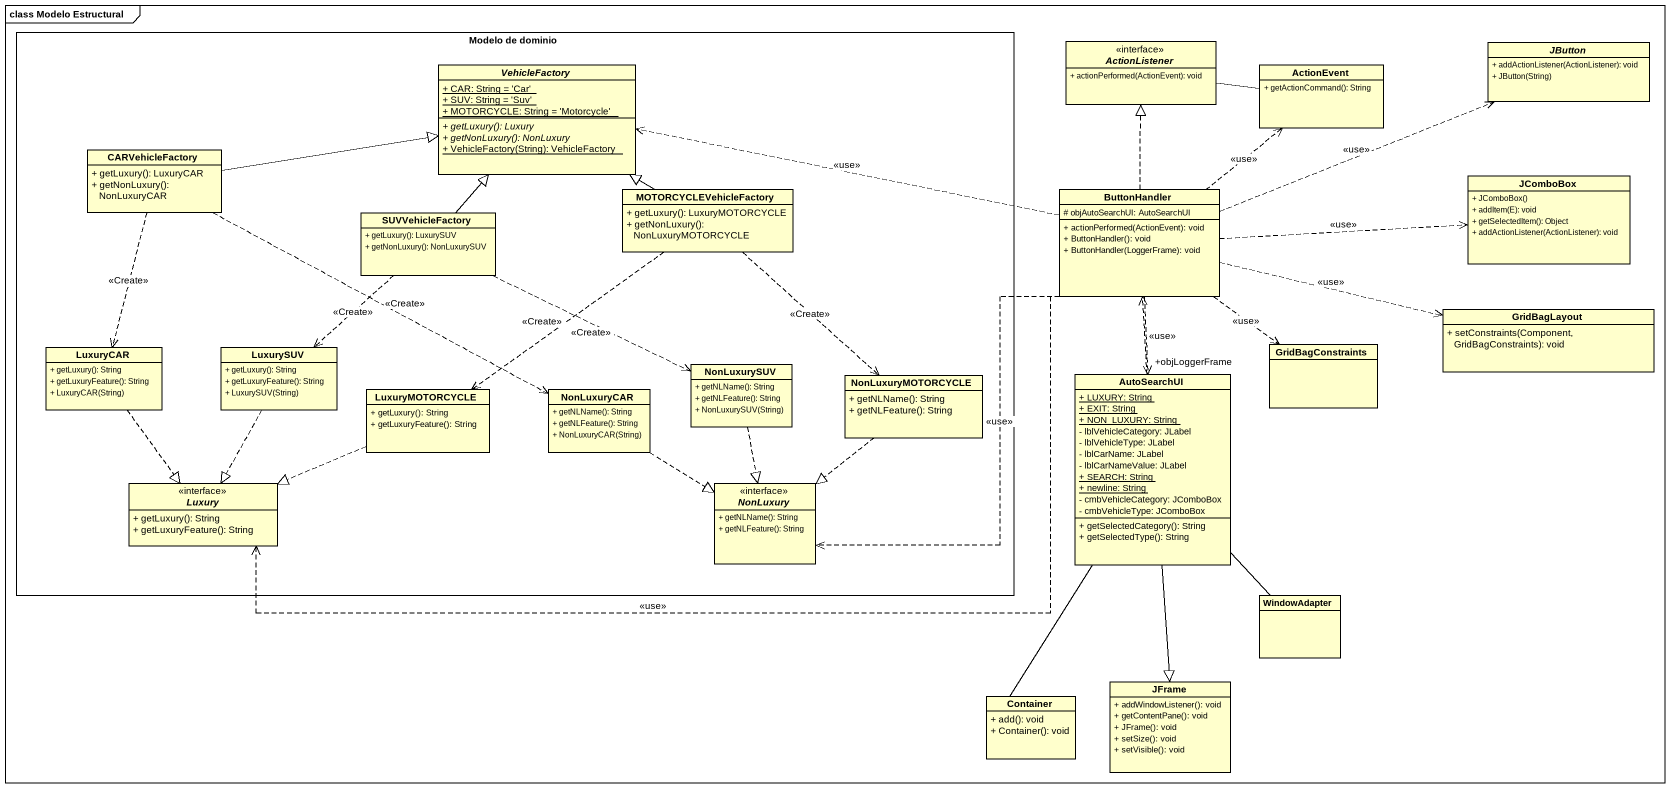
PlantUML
@startuml
mainframe class Modelo Estructural
hide circle
hide empty members
skinparam classAttributeIconSize 0
rectangle "Modelo de dominio" as Modelo_de_dominio {
  abstract class VehicleFactory {
    {static} + CAR: String = 'Car'
    {static} + SUV: String = 'Suv'
    {static} + MOTORCYCLE: String = 'Motorcycle'
    {abstract} + getLuxury(): Luxury
    {abstract} + getNonLuxury(): NonLuxury
    {static} + VehicleFactory(String): VehicleFactory
  }
  class CARVehicleFactory {
    + getLuxury(): LuxuryCAR
    + getNonLuxury(): NonLuxuryCAR
  }
  class MOTORCYCLEVehicleFactory {
    + getLuxury(): LuxuryMOTORCYCLE
    + getNonLuxury(): NonLuxuryMOTORCYCLE
  }
  class SUVVehicleFactory {
    + getLuxury(): LuxurySUV
    + getNonLuxury(): NonLuxurySUV
  }
  class LuxuryCAR {
    + getLuxury(): String
    + getLuxuryFeature(): String
    + LuxuryCAR(String)
  }
  class LuxurySUV {
    + getLuxury(): String
    + getLuxuryFeature(): String
    + LuxurySUV(String)
  }
  class LuxuryMOTORCYCLE {
    + getLuxury(): String
    + getLuxuryFeature(): String
  }
  class NonLuxuryCAR {
    + getNLName(): String
    + getNLFeature(): String
    + NonLuxuryCAR(String)
  }
  class NonLuxurySUV {
    + getNLName(): String
    + getNLFeature(): String
    + NonLuxurySUV(String)
  }
  class NonLuxuryMOTORCYCLE {
    + getNLName(): String
    + getNLFeature(): String
  }
  interface Luxury {
    + getLuxury(): String
    + getLuxuryFeature(): String
  }
  interface NonLuxury {
    + getNLName(): String
    + getNLFeature(): String
  }
}
interface ActionListener {
  + actionPerformed(ActionEvent): void
}
class ActionEvent {
  + getActionCommand(): String
}
abstract class JButton {
  + addActionListener(ActionListener): void
  + JButton(String)
}
class ButtonHandler {
  # objAutoSearchUI: AutoSearchUI
  + actionPerformed(ActionEvent): void
  + ButtonHandler(): void
  + ButtonHandler(LoggerFrame): void
}
class JComboBox {
  + JComboBox()
  + addItem(E): void
  + getSelectedItem(): Object
  + addActionListener(ActionListener): void
}
class GridBagLayout {
  + setConstraints(Component, GridBagConstraints): void
}
class GridBagConstraints
class AutoSearchUI {
  {static} + LUXURY: String
  {static} + EXIT: String
  {static} + NON_LUXURY: String
  - lblVehicleCategory: JLabel
  - lblVehicleType: JLabel
  - lblCarName: JLabel
  - lblCarNameValue: JLabel
  {static} + SEARCH: String
  {static} + newline: String
  - cmbVehicleCategory: JComboBox
  - cmbVehicleType: JComboBox
  + getSelectedCategory(): String
  + getSelectedType(): String
}
class WindowAdapter
class Container {
  + add(): void
  + Container(): void
}
class JFrame {
  + addWindowListener(): void
  + getContentPane(): void
  + JFrame(): void
  + setSize(): void
  + setVisible(): void
}
ActionListener -right- ActionEvent
CARVehicleFactory -right-|> VehicleFactory
CARVehicleFactory ..> LuxuryCAR : <<Create>>
CARVehicleFactory .right.> NonLuxuryCAR : <<Create>>
MOTORCYCLEVehicleFactory -left-|> VehicleFactory
MOTORCYCLEVehicleFactory ..> LuxuryMOTORCYCLE : <<Create>>
MOTORCYCLEVehicleFactory ..> NonLuxuryMOTORCYCLE : <<Create>>
ButtonHandler .left.> VehicleFactory : <<use>>
ButtonHandler .up.|> ActionListener
ButtonHandler .up.> ActionEvent : <<use>>
ButtonHandler .right.> JButton : <<use>>
ButtonHandler .right.> JComboBox : <<use>>
ButtonHandler .right.> GridBagLayout : <<use>>
ButtonHandler ..> GridBagConstraints : <<use>>
ButtonHandler ..> "+objLoggerFrame" AutoSearchUI
ButtonHandler .left.> Luxury : <<use>>
ButtonHandler ..> NonLuxury : <<use>>
SUVVehicleFactory -up-|> VehicleFactory
SUVVehicleFactory ..> LuxurySUV : <<Create>>
SUVVehicleFactory .right.> NonLuxurySUV : <<Create>>
LuxuryCAR ..|> Luxury
LuxurySUV ..|> Luxury
LuxuryMOTORCYCLE .left.|> Luxury
NonLuxuryCAR ..|> NonLuxury
NonLuxurySUV ..|> NonLuxury
NonLuxuryMOTORCYCLE ..|> NonLuxury
AutoSearchUI .up.> ButtonHandler : <<use>>
AutoSearchUI -- Container
AutoSearchUI --|> JFrame
WindowAdapter -up- AutoSearchUI
@enduml
